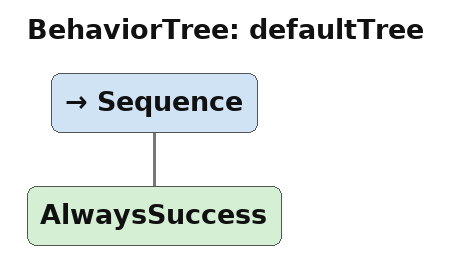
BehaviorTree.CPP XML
<!-- 默认树，不做任务处理-->
<root BTCPP_format="4">
    <BehaviorTree ID="defaultTree">
        <!-- 一次性任务，前一个任务失败则整个都失败-->
        <Sequence>
            <AlwaysSuccess />
        </Sequence>
    </BehaviorTree>
</root>
